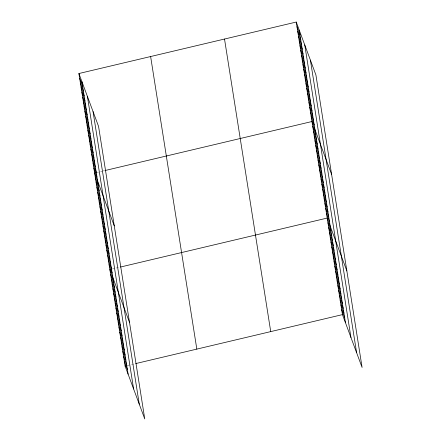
<?xml version="1.0" encoding="UTF-8"?>
<svg xmlns="http://www.w3.org/2000/svg" width="441" height="441" viewBox="0 0 441 441"><rect width="100%" height="100%" fill="white"/><g stroke="black" fill="none" stroke-linecap="round" stroke-linejoin="round"><path stroke-width="0.33" stroke-dasharray="2.21 1.65" d="M97.263 172.37L98.591 172.056M100.587 171.582L102.577 171.114M103.244 170.954L104.572 170.639M112.51 268.916L119.82 267.185M127.758 365.462L135.067 363.737"/><path stroke-width="0.66" d="M78.9 73.526L98.558 126.38L144.758 418.95L125.101 366.096L78.9 73.526L296.242 22.05L315.899 74.904L362.1 367.474L342.442 314.62L296.242 22.05M96.601 172.525L94.606 172.999L114.263 225.853M105.234 170.48L311.947 121.523L331.604 174.377M111.849 269.076L109.853 269.545L129.511 322.404M120.481 267.031L327.194 218.069L346.852 270.928M125.101 366.096L127.096 365.622M135.729 363.577L342.442 314.62M296.986 26.785L300.001 34.889M297.736 31.526L300.751 39.624M298.485 36.261L301.495 44.365M299.23 40.996L302.245 49.1M299.979 45.732L302.995 53.835M300.729 50.472L303.744 58.576M301.479 55.208L304.488 63.311M302.223 59.943L305.238 68.046M302.973 64.684L305.988 72.782M303.722 69.419L306.732 77.522M304.466 74.154L307.482 82.258M305.216 78.889L308.231 86.993M305.966 83.63L308.976 91.734M306.716 88.365L309.725 96.469M307.46 93.101L310.475 101.204M308.209 97.841L311.225 105.945M308.959 102.577L311.969 110.68M309.703 107.312L312.719 115.415M310.453 112.053L313.468 120.15M311.203 116.788L314.213 124.891M312.713 126.352L315.723 134.455M313.474 131.181L316.489 139.279M314.235 136.004L317.25 144.108M315.001 140.833L318.011 148.937M315.762 145.662L318.777 153.766M316.522 150.486L319.538 158.589M317.288 155.315L320.298 163.418M318.049 160.144L321.065 168.247M318.81 164.973L321.825 173.07M319.571 169.796L322.586 177.899M320.337 174.625L323.347 182.728M321.098 179.454L324.113 187.557M321.858 184.277L324.874 192.381M322.625 189.106L325.634 197.21M323.385 193.935L326.401 202.039M324.146 198.764L327.161 206.862M324.912 203.588L327.922 211.691M325.673 208.417L328.688 216.52M326.434 213.246L329.449 221.349M327.961 222.898L330.971 231.001M328.721 227.727L331.737 235.83M329.482 232.556L332.497 240.654M330.248 237.379L333.258 245.483M331.009 242.208L334.024 250.312M331.77 247.037L334.785 255.141M332.536 251.861L335.546 259.964M333.297 256.69L336.307 264.793M334.058 261.519L337.073 269.622M334.818 266.347L337.834 274.445M335.584 271.171L338.594 279.274M336.345 276L339.361 284.103M337.106 280.829L340.121 288.932M337.872 285.652L340.882 293.756M338.633 290.481L341.648 298.585M339.394 295.31L342.409 303.414M340.16 300.139L343.17 308.237M340.921 304.963L343.93 313.066M341.681 309.791L344.697 317.895M79.645 78.261L82.66 86.364M80.394 82.996L83.41 91.1M81.144 87.737L84.154 95.84M81.888 92.472L84.904 100.576M82.638 97.207L85.653 105.311M83.388 101.948L86.403 110.046M84.137 106.683L87.147 114.787M84.881 111.419L87.897 119.522M85.631 116.154L88.647 124.257M86.381 120.895L89.391 128.998M87.125 125.63L90.14 133.733M87.875 130.365L90.89 138.468M88.624 135.106L91.634 143.204M89.374 139.841L92.384 147.944M90.118 144.576L93.134 152.68M90.868 149.312L93.883 157.415M91.618 154.052L94.628 162.156M92.362 158.788L95.377 166.891M93.112 163.523L96.127 171.626M93.861 168.264L96.871 176.367M95.372 177.828L98.382 185.931M96.132 182.651L99.148 190.755M96.893 187.48L99.909 195.584M97.659 192.309L100.669 200.412M98.42 197.138L101.436 205.236M99.181 201.961L102.196 210.065M99.947 206.79L102.957 214.894M100.708 211.619L103.723 219.723M101.469 216.443L104.484 224.546M102.229 221.272L105.245 229.375M102.996 226.101L106.005 234.204M103.756 230.93L106.772 239.028M104.517 235.753L107.532 243.856M105.283 240.582L108.293 248.685M106.044 245.411L109.059 253.514M106.805 250.234L109.82 258.338M107.571 255.063L110.581 263.167M108.332 259.892L111.347 267.996M109.092 264.721L112.108 272.819M110.619 274.374L113.629 282.477M111.38 279.203L114.395 287.306M112.141 284.026L115.156 292.129M112.907 288.855L115.917 296.958M113.668 293.684L116.683 301.787M114.428 298.513L117.444 306.611M115.195 303.336L118.205 311.44M115.955 308.165L118.965 316.269M116.716 312.994L119.731 321.098M117.477 317.818L120.492 325.921M118.243 322.647L121.253 330.75M119.004 327.476L122.019 335.579M119.765 332.305L122.78 340.402M120.531 337.128L123.541 345.231M121.292 341.957L124.307 350.06M122.052 346.786L125.068 354.889M122.819 351.609L125.828 359.713M123.579 356.438L126.589 364.542M124.34 361.267L127.355 369.371M310.403 60.136L356.609 352.706M304.748 44.921L350.948 337.492M299.252 30.153L345.457 322.724M224.519 39.034L270.724 331.604M150.624 56.536L196.824 349.107M93.062 111.612L139.268 404.182M87.406 96.397L133.606 388.968M81.91 81.629L128.116 374.2"/></g></svg>
